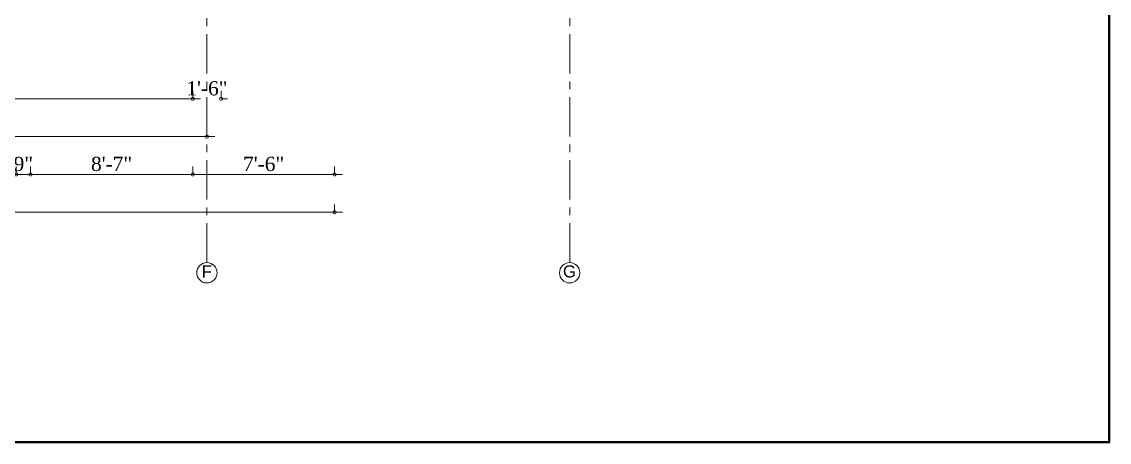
# Model space of a CAD drawing. Header units: inches. Extents: x 5223 to 201172, y -52570 to -12314.
# Drawn here: x 197203 to 197893, y -52570 to -52303 of the extents above; entities that cross this region are included whole.
import ezdxf

# ---------------------------------------------------------------- set-up
doc = ezdxf.new("R2010")
doc.units = ezdxf.units.IN
doc.header["$LTSCALE"] = 20
doc.header["$MEASUREMENT"] = 0
doc.header["$PDMODE"] = 98
doc.linetypes.add('CENTER', pattern=[2, 1.25, -0.25, 0.25, -0.25])
for name, color, linetype, lineweight in [('border', 242, 'Continuous', 40), ('CL', 252, 'CENTER', 5), ('Dim', 7, 'Continuous', 9), ('Dimention', 77, 'Continuous', 9), ('leader lines', 191, 'Continuous', 9), ('text', 247, 'Continuous', 13)]:
    doc.layers.add(name, color=color, linetype=linetype, lineweight=lineweight)
doc.styles.get("Standard").update_dxf_attribs({"font": 'ARIALN.TTF'})
doc.styles.add('Times', font='times.ttf')
doc.dimstyles.new('D100', dxfattribs={"dimtxt": 8, "dimasz": 9, "dimexe": 5, "dimexo": 5, "dimgap": 2, "dimtad": 1, "dimdec": 0, "dimzin": 3, "dimdsep": 46, "dimlunit": 4, "dimtxsty": 'Times', "dimblk": 'DOTSMALL', "dimcen": 0.09, "dimdle": 5, "dimaunit": 1, "dimadec": 3, "dimazin": 0, "dimtfac": 1, "dimtdec": 0, "dimtix": 1, "dimtofl": 0, "dimtmove": 1, "dimatfit": 0, "dimfxl": 1, "dimtolj": 1, "dimtzin": 0, "dimarcsym": 0})

# ---------------------------------------------------------------- blocks, each defined once
blk = doc.blocks.new('_DotSmall')
at = {"layer": 'Dimention', "color": 0, "const_width": 0.5}
blk.add_lwpolyline([(-0.0625, 0, 1), (0.0625, 0, 1)], format="xyb", close=True, dxfattribs=at)
blk = doc.blocks.new('*D67')
at = {"layer": 'Defpoints', "color": 0, "transparency": 16777216}
for p in [(197053.49, -52352.1), (197311.49, -52352.1), (197311.49, -52352.1)]:
    blk.add_point(p, dxfattribs=at)
at = {"layer": 'Dim', "color": 0, "lineweight": 5, "transparency": 16777216}
for p, q in [((197048.49, -52352.1), (197316.49, -52352.1)), ((197053.49, -52352.1), (197053.49, -52347.1)), ((197311.49, -52352.1), (197311.49, -52347.1))]:
    blk.add_line(p, q, dxfattribs=at)
at = {"layer": 'Dim', "color": 0, "lineweight": 5, "transparency": 16777216, "xscale": 4, "yscale": 4, "zscale": 4, "rotation": 180}
blk.add_blockref('_DotSmall', (197053.49, -52352.1), dxfattribs=at)
at = {"layer": 'Dim', "color": 0, "lineweight": 5, "transparency": 16777216, "xscale": 4, "yscale": 4, "zscale": 4}
blk.add_blockref('_DotSmall', (197311.49, -52352.1), dxfattribs=at)
at = {"layer": 'Dim', "color": 0, "transparency": 16777216, "insert": (197182.49, -52345.52), "char_height": 9, "attachment_point": 5, "style": 'Times'}
blk.add_mtext('\\A1;21\'-6"', dxfattribs=at)
blk = doc.blocks.new('*D68')
at = {"layer": 'Defpoints', "color": 0, "transparency": 16777216}
for p in [(197311.49, -52352.1), (197329.49, -52352.1), (197329.49, -52352.1)]:
    blk.add_point(p, dxfattribs=at)
at = {"layer": 'Dim', "color": 0, "lineweight": 5, "transparency": 16777216}
for p, q in [((197311.49, -52352.1), (197307.49, -52352.1)), ((197311.49, -52352.1), (197311.49, -52347.1)), ((197329.49, -52352.1), (197329.49, -52347.1)), ((197329.49, -52352.1), (197333.49, -52352.1))]:
    blk.add_line(p, q, dxfattribs=at)
at = {"layer": 'Dim', "color": 0, "lineweight": 5, "transparency": 16777216, "xscale": 4, "yscale": 4, "zscale": 4}
blk.add_blockref('_DotSmall', (197311.49, -52352.1), dxfattribs=at)
at = {"layer": 'Dim', "color": 0, "lineweight": 5, "transparency": 16777216, "xscale": 4, "yscale": 4, "zscale": 4, "rotation": 180}
blk.add_blockref('_DotSmall', (197329.49, -52352.1), dxfattribs=at)
at = {"layer": 'Dim', "color": 0, "transparency": 16777216, "insert": (197320.49, -52345.52), "char_height": 9, "attachment_point": 5, "style": 'Times'}
blk.add_mtext('\\A1;1\'-6"', dxfattribs=at)
blk = doc.blocks.new('*D72')
at = {"layer": 'Defpoints', "color": 0, "transparency": 16777216}
for p in [(197044.47, -52376.1), (197320.49, -52376.1), (197320.49, -52376.1)]:
    blk.add_point(p, dxfattribs=at)
at = {"layer": 'Dim', "color": 0, "lineweight": 5, "transparency": 16777216}
for p, q in [((197044.47, -52376.1), (197044.47, -52371.1)), ((197320.49, -52376.1), (197320.49, -52371.1)), ((197039.47, -52376.1), (197325.49, -52376.1))]:
    blk.add_line(p, q, dxfattribs=at)
at = {"layer": 'Dim', "color": 0, "lineweight": 5, "transparency": 16777216, "xscale": 4, "yscale": 4, "zscale": 4, "rotation": 180}
blk.add_blockref('_DotSmall', (197044.47, -52376.1), dxfattribs=at)
at = {"layer": 'Dim', "color": 0, "lineweight": 5, "transparency": 16777216, "xscale": 4, "yscale": 4, "zscale": 4}
blk.add_blockref('_DotSmall', (197320.49, -52376.1), dxfattribs=at)
at = {"layer": 'Dim', "color": 0, "transparency": 16777216, "insert": (197182.48, -52369.52), "char_height": 9, "attachment_point": 5, "style": 'Times'}
blk.add_mtext('\\A1;23\'-0"', dxfattribs=at)
blk = doc.blocks.new('*D80')
at = {"layer": 'Defpoints', "color": 0, "transparency": 16777216}
for p in [(197053.49, -52400.1), (197199.49, -52400.1), (197199.49, -52400.1)]:
    blk.add_point(p, dxfattribs=at)
at = {"layer": 'Dim', "color": 0, "lineweight": 5, "transparency": 16777216}
for p, q in [((197053.49, -52400.1), (197053.49, -52395.1)), ((197199.49, -52400.1), (197199.49, -52395.1)), ((197048.49, -52400.1), (197204.49, -52400.1))]:
    blk.add_line(p, q, dxfattribs=at)
at = {"layer": 'Dim', "color": 0, "lineweight": 5, "transparency": 16777216, "xscale": 4, "yscale": 4, "zscale": 4, "rotation": 180}
blk.add_blockref('_DotSmall', (197053.49, -52400.1), dxfattribs=at)
at = {"layer": 'Dim', "color": 0, "lineweight": 5, "transparency": 16777216, "xscale": 4, "yscale": 4, "zscale": 4}
blk.add_blockref('_DotSmall', (197199.49, -52400.1), dxfattribs=at)
at = {"layer": 'Dim', "color": 0, "transparency": 16777216, "insert": (197126.49, -52393.6), "char_height": 9, "attachment_point": 5, "style": 'Times'}
blk.add_mtext('\\A1;12\'-2"', dxfattribs=at)
blk = doc.blocks.new('*D81')
at = {"layer": 'Defpoints', "color": 0, "transparency": 16777216}
for p in [(197199.49, -52400.1), (197208.49, -52400.1), (197208.49, -52400.1)]:
    blk.add_point(p, dxfattribs=at)
at = {"layer": 'Dim', "color": 0, "lineweight": 5, "transparency": 16777216}
for p, q in [((197199.49, -52400.1), (197199.49, -52395.1)), ((197208.49, -52400.1), (197208.49, -52395.1)), ((197199.49, -52400.1), (197195.49, -52400.1)), ((197208.49, -52400.1), (197212.49, -52400.1))]:
    blk.add_line(p, q, dxfattribs=at)
at = {"layer": 'Dim', "color": 0, "lineweight": 5, "transparency": 16777216, "xscale": 4, "yscale": 4, "zscale": 4}
blk.add_blockref('_DotSmall', (197199.49, -52400.1), dxfattribs=at)
at = {"layer": 'Dim', "color": 0, "lineweight": 5, "transparency": 16777216, "xscale": 4, "yscale": 4, "zscale": 4, "rotation": 180}
blk.add_blockref('_DotSmall', (197208.49, -52400.1), dxfattribs=at)
at = {"layer": 'Dim', "color": 0, "transparency": 16777216, "insert": (197203.99, -52393.5), "char_height": 9, "attachment_point": 5, "style": 'Times'}
blk.add_mtext('\\A1;9"', dxfattribs=at)
blk = doc.blocks.new('*D82')
at = {"layer": 'Defpoints', "color": 0, "transparency": 16777216}
for p in [(197208.49, -52400.1), (197311.49, -52400.1), (197311.49, -52400.1)]:
    blk.add_point(p, dxfattribs=at)
at = {"layer": 'Dim', "color": 0, "lineweight": 5, "transparency": 16777216}
for p, q in [((197208.49, -52400.1), (197208.49, -52395.1)), ((197311.49, -52400.1), (197311.49, -52395.1)), ((197203.49, -52400.1), (197316.49, -52400.1))]:
    blk.add_line(p, q, dxfattribs=at)
at = {"layer": 'Dim', "color": 0, "lineweight": 5, "transparency": 16777216, "xscale": 4, "yscale": 4, "zscale": 4, "rotation": 180}
blk.add_blockref('_DotSmall', (197208.49, -52400.1), dxfattribs=at)
at = {"layer": 'Dim', "color": 0, "lineweight": 5, "transparency": 16777216, "xscale": 4, "yscale": 4, "zscale": 4}
blk.add_blockref('_DotSmall', (197311.49, -52400.1), dxfattribs=at)
at = {"layer": 'Dim', "color": 0, "transparency": 16777216, "insert": (197259.99, -52393.5), "char_height": 9, "attachment_point": 5, "style": 'Times'}
blk.add_mtext('\\A1;8\'-7"', dxfattribs=at)
blk = doc.blocks.new('*D83')
at = {"layer": 'Defpoints', "color": 0, "transparency": 16777216}
for p in [(197311.49, -52400.1), (197401.49, -52400.1), (197401.49, -52400.1)]:
    blk.add_point(p, dxfattribs=at)
at = {"layer": 'Dim', "color": 0, "lineweight": 5, "transparency": 16777216}
for p, q in [((197311.49, -52400.1), (197311.49, -52395.1)), ((197401.49, -52400.1), (197401.49, -52395.1)), ((197306.49, -52400.1), (197406.49, -52400.1))]:
    blk.add_line(p, q, dxfattribs=at)
at = {"layer": 'Dim', "color": 0, "lineweight": 5, "transparency": 16777216, "xscale": 4, "yscale": 4, "zscale": 4, "rotation": 180}
blk.add_blockref('_DotSmall', (197311.49, -52400.1), dxfattribs=at)
at = {"layer": 'Dim', "color": 0, "lineweight": 5, "transparency": 16777216, "xscale": 4, "yscale": 4, "zscale": 4}
blk.add_blockref('_DotSmall', (197401.49, -52400.1), dxfattribs=at)
at = {"layer": 'Dim', "color": 0, "transparency": 16777216, "insert": (197356.49, -52393.5), "char_height": 9, "attachment_point": 5, "style": 'Times'}
blk.add_mtext('\\A1;7\'-6"', dxfattribs=at)
blk = doc.blocks.new('*D84')
at = {"layer": 'Defpoints', "color": 0, "transparency": 16777216}
for p in [(196447.49, -52424.1), (197401.49, -52424.1), (197401.49, -52424.1)]:
    blk.add_point(p, dxfattribs=at)
at = {"layer": 'Dim', "color": 0, "lineweight": 5, "transparency": 16777216}
for p, q in [((196447.49, -52424.1), (196447.49, -52419.1)), ((197401.49, -52424.1), (197401.49, -52419.1)), ((196442.49, -52424.1), (197406.49, -52424.1))]:
    blk.add_line(p, q, dxfattribs=at)
at = {"layer": 'Dim', "color": 0, "lineweight": 5, "transparency": 16777216, "xscale": 4, "yscale": 4, "zscale": 4, "rotation": 180}
blk.add_blockref('_DotSmall', (196447.49, -52424.1), dxfattribs=at)
at = {"layer": 'Dim', "color": 0, "lineweight": 5, "transparency": 16777216, "xscale": 4, "yscale": 4, "zscale": 4}
blk.add_blockref('_DotSmall', (197401.49, -52424.1), dxfattribs=at)
at = {"layer": 'Dim', "color": 0, "transparency": 16777216, "insert": (196924.49, -52417.5), "char_height": 9, "attachment_point": 5, "style": 'Times'}
blk.add_mtext('\\A1;79\'-6"', dxfattribs=at)

msp = doc.modelspace()

# ---------------------------------------------------------------- linework, layer by layer
at = {"layer": 'border'}
msp.add_lwpolyline([(195851.85, -51151.73), (197893.12, -51151.73), (197893.12, -52570.02), (195851.85, -52570.02)], close=True, dxfattribs=at)
at = {"layer": 'CL'}
for p, q in [((197320.49, -52456.05), (197320.49, -51212.26)), ((197550.71, -52456.05), (197550.71, -51871.96))]:
    msp.add_line(p, q, dxfattribs=at)
at = {"layer": 'leader lines'}
for centre in [(197320.49, -52462.51), (197550.71, -52462.51)]:
    msp.add_circle(centre, 6.46, dxfattribs=at)

# ---------------------------------------------------------------- texts
at = {"layer": 'text', "char_height": 7.68, "attachment_point": 5, "rotation": 359.99999}
for s, insert in [('{\\fArial Baltic|b0|i0|c0|p34;F}', (197320.37, -52461.69)), ('{\\fArial Baltic|b0|i0|c0|p34;G}', (197550.6, -52461.69))]:
    msp.add_mtext(s, dxfattribs=dict(at, insert=insert))

# ---------------------------------------------------------------- dimensions: what is measured, and where the dimension line sits
at = {"layer": 'Dim'}
for base, p1, p2, picture, middle in [((197311.49, -52352.1), (197053.49, -52352.1), (197311.49, -52352.1), '*D67', (197182.49, -52345.52)), ((197329.49, -52352.1), (197311.49, -52352.1), (197329.49, -52352.1), '*D68', (197320.49, -52345.52)), ((197320.49, -52376.1), (197044.47, -52376.1), (197320.49, -52376.1), '*D72', (197182.48, -52369.52)), ((197199.49, -52400.1), (197053.49, -52400.1), (197199.49, -52400.1), '*D80', (197126.49, -52393.6)), ((197208.49, -52400.1), (197199.49, -52400.1), (197208.49, -52400.1), '*D81', (197203.99, -52393.5)), ((197311.49, -52400.1), (197208.49, -52400.1), (197311.49, -52400.1), '*D82', (197259.99, -52393.5)), ((197401.49, -52400.1), (197311.49, -52400.1), (197401.49, -52400.1), '*D83', (197356.49, -52393.5)), ((197401.49, -52424.1), (196447.49, -52424.1), (197401.49, -52424.1), '*D84', (196924.49, -52417.5))]:
    dim = msp.add_linear_dim(base=base, p1=p1, p2=p2, dimstyle='D100', override={"dimtxt": 9, "dimasz": 4, "dimfxl": 3, "dimfxlon": 1, "dimlwd": 5, "dimlwe": 5}, dxfattribs=at)
    dim.commit()
    dim.dimension.update_dxf_attribs({"geometry": picture, "text_midpoint": middle})

doc.saveas('drawing.dxf')
